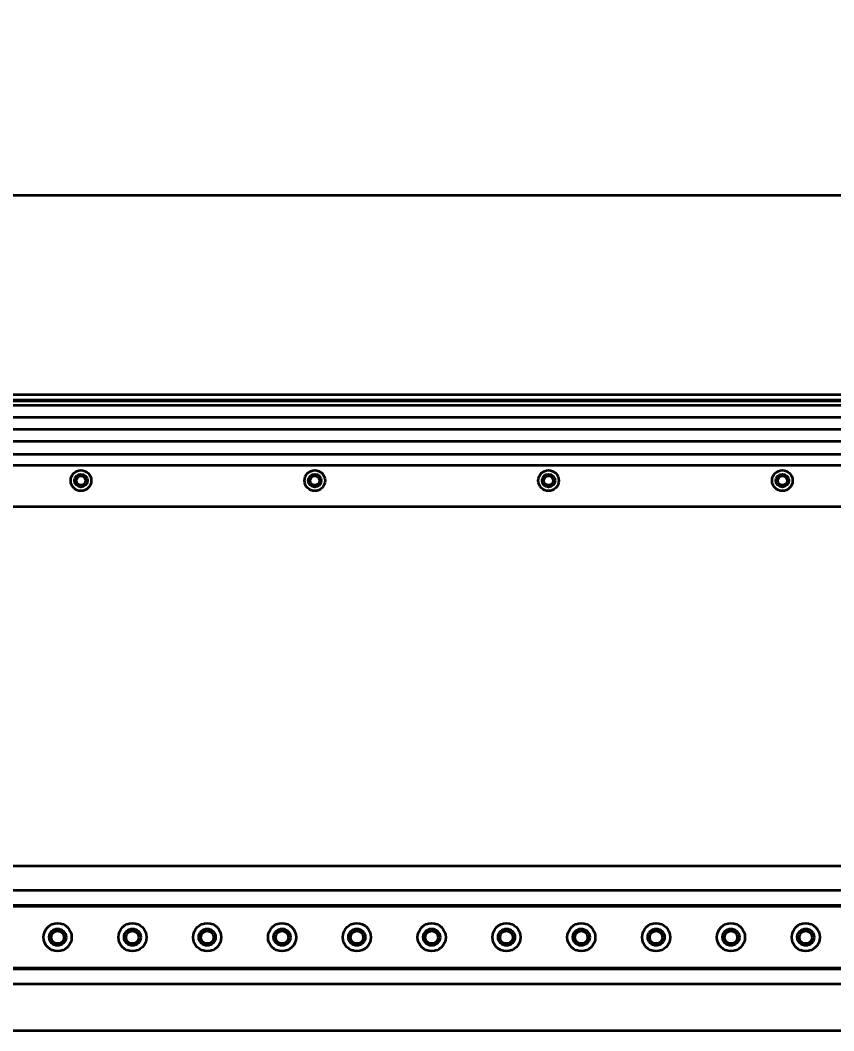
# Model space of a CAD drawing. Header units: inches. Extents: x 16559 to 58559, y 6500 to 36200.
# Drawn here: x 34125 to 34560, y 29634 to 30174 of the extents above; entities that cross this region are included whole.
import ezdxf

# ---------------------------------------------------------------- set-up
doc = ezdxf.new("R2010")
doc.units = ezdxf.units.IN
doc.header["$LTSCALE"] = 300
doc.layers.add('GUIDE', color=4, linetype='Continuous', lineweight=35)
doc.layers.add('QUOTE', color=7, linetype='Continuous')
doc.styles.get("Standard").update_dxf_attribs({"font": 'romans.shx'})
doc.dimstyles.new('sc1a100', dxfattribs={"dimscale": 100, "dimtxt": 3, "dimasz": 3, "dimexe": 0, "dimexo": 0, "dimgap": 1, "dimtad": 1, "dimzin": 12, "dimdsep": 46, "dimtxsty": 'Standard', "dimblk": 'CLOSEDBLANK', "dimcen": 1, "dimclrd": 253, "dimclre": 253, "dimclrt": 2, "dimadec": 0, "dimazin": 3, "dimtfac": 1, "dimtmove": 0, "dimatfit": 1, "dimldrblk": 'CLOSEDBLANK', "dimfxl": 1, "dimtolj": 1, "dimtzin": 0, "dimarcsym": 0})

# ---------------------------------------------------------------- blocks, each defined once
blk = doc.blocks.new('A$C17fb79fa')
at = {"layer": 'GUIDE'}
for p, q in [((2000, 413.29), (0, 413.29)), ((4000, 304), (0, 304)), ((4000, 303.5), (0, 303.5)), ((2, 307), (1998, 307)), ((4000, 301.14), (0, 301.14)), ((4000, 294.64), (0, 294.64)), ((4000, 288.36), (0, 288.36)), ((4000, 281.86), (0, 281.86)), ((4000, 275), (0, 275)), ((2008.51, 269), (1008.51, 269)), ((1980.18, 247), (1036.84, 247)), ((3990, 55), (10, 55)), ((4000, 42), (0, 42)), ((4000, 34), (0, 34)), ((4000, 33.5), (0, 33.5)), ((4000, 0.5), (0, 0.5)), ((4000, 0), (0, 0)), ((4000, -8), (0, -8)), ((3990, -33), (10, -33))]:
    blk.add_line(p, q, dxfattribs=at)
for centre, radius in [((1312.5, 261), 5.5), ((1437.5, 261), 5.5), ((1562.5, 261), 5.5), ((1687.5, 261), 5.5), ((1312.5, 261), 3.5), ((1312.5, 261), 2.5), ((1437.5, 261), 3.5), ((1437.5, 261), 2.5), ((1562.5, 261), 3.5), ((1562.5, 261), 2.5), ((1687.5, 261), 3.5), ((1687.5, 261), 2.5), ((1300, 17), 7.5), ((1340, 17), 7.5), ((1380, 17), 7.5), ((1420, 17), 7.5), ((1460, 17), 7.5), ((1500, 17), 7.5), ((1540, 17), 7.5), ((1580, 17), 7.5), ((1620, 17), 7.5), ((1660, 17), 7.5), ((1700, 17), 7.5), ((1300, 17), 4.5), ((1300, 17), 3.4), ((1340, 17), 4.5), ((1340, 17), 3.4), ((1380, 17), 4.5), ((1380, 17), 3.4), ((1420, 17), 4.5), ((1420, 17), 3.4), ((1460, 17), 4.5), ((1460, 17), 3.4), ((1500, 17), 4.5), ((1500, 17), 3.4), ((1540, 17), 4.5), ((1540, 17), 3.4), ((1580, 17), 4.5), ((1580, 17), 3.4), ((1620, 17), 4.5), ((1620, 17), 3.4), ((1660, 17), 4.5), ((1660, 17), 3.4), ((1700, 17), 4.5), ((1700, 17), 3.4)]:
    blk.add_circle(centre, radius, dxfattribs=at)
blk = doc.blocks.new('_ClosedBlank')
at = {"color": 0, "linetype": 'ByBlock', "lineweight": -2}
for p, q in [((-1, 0.1667), (0, 0)), ((-1, 0.1667), (-1, -0.1667)), ((0, 0), (-1, -0.1667))]:
    blk.add_line(p, q, dxfattribs=at)
blk = doc.blocks.new('*D31')
at = {"layer": 'Defpoints', "color": 0, "transparency": 16777216}
for p in [(36844.56, 34804.4), (22644.56, 29942.28), (36844.56, 29942.28)]:
    blk.add_point(p, dxfattribs=at)
at = {"layer": 'QUOTE', "color": 253, "lineweight": -2, "transparency": 16777216}
for p, q in [((22644.56, 29942.28), (22644.56, 34804.4)), ((22944.56, 34804.4), (36544.56, 34804.4)), ((36844.56, 29942.28), (36844.56, 34804.4))]:
    blk.add_line(p, q, dxfattribs=at)
at = {"layer": 'QUOTE', "color": 253, "lineweight": -2, "transparency": 16777216, "xscale": 300, "yscale": 300, "zscale": 300, "rotation": 180}
blk.add_blockref('_ClosedBlank', (22644.56, 34804.4), dxfattribs=at)
at = {"layer": 'QUOTE', "color": 253, "lineweight": -2, "transparency": 16777216, "xscale": 300, "yscale": 300, "zscale": 300}
blk.add_blockref('_ClosedBlank', (36844.56, 34804.4), dxfattribs=at)
at = {"layer": 'QUOTE', "color": 2, "transparency": 16777216, "insert": (29744.56, 35054.4), "char_height": 300, "attachment_point": 5}
blk.add_mtext('\\A1;B', dxfattribs=at)

msp = doc.modelspace()

# ---------------------------------------------------------------- block references
at = {"layer": 'GUIDE'}
msp.add_blockref('A$C17fb79fa', (32844.563, 29667.28), dxfattribs=at)

# ---------------------------------------------------------------- dimensions: what is measured, and where the dimension line sits
at = {"layer": 'QUOTE'}
dim = msp.add_linear_dim(base=(36844.563, 34804.405), p1=(22644.563, 29942.28), p2=(36844.563, 29942.28), text='B', dimstyle='sc1a100', dxfattribs=at)
dim.commit()
dim.dimension.update_dxf_attribs({"geometry": '*D31', "text_midpoint": (29744.563, 35054.405)})

doc.saveas('drawing.dxf')
